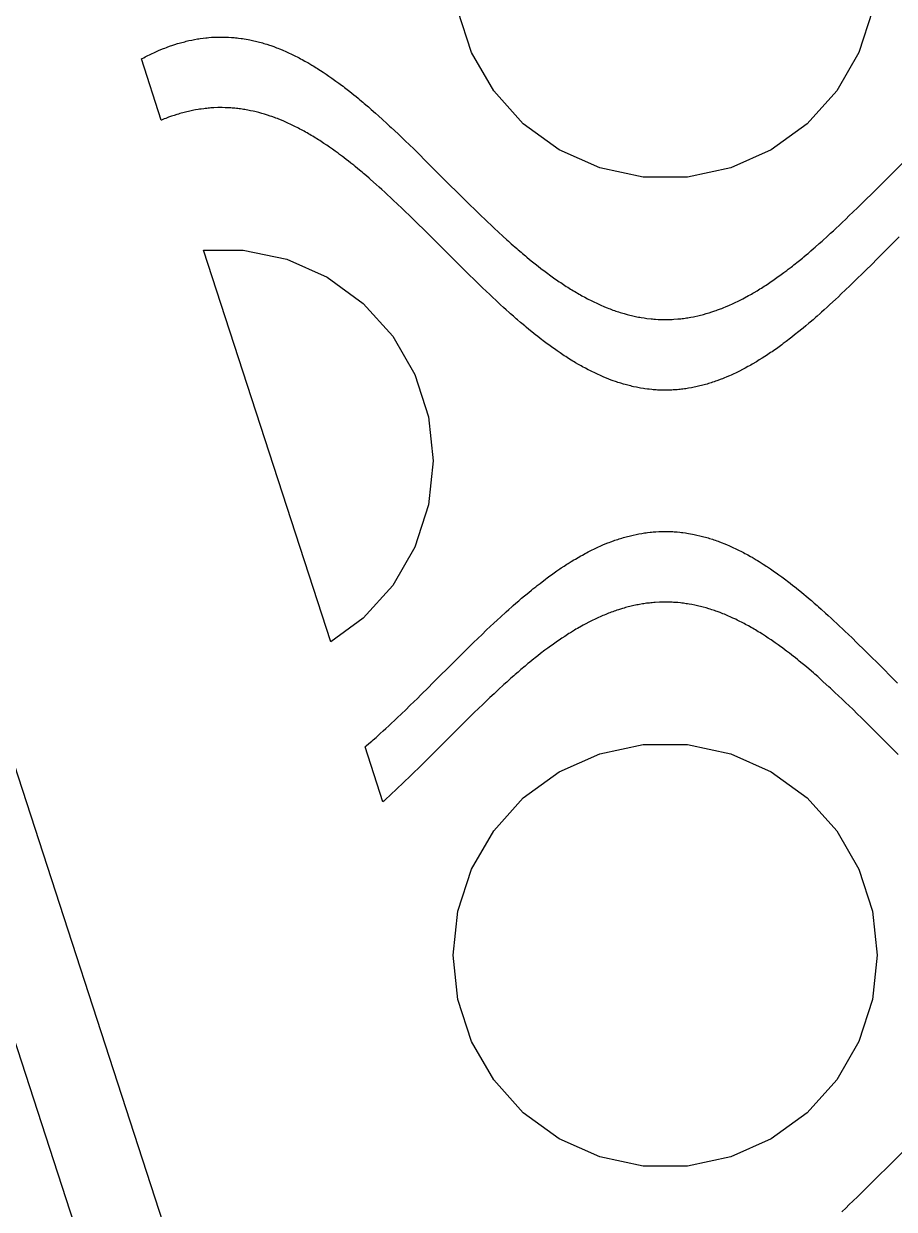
# Model space of a CAD drawing. Header units: metres. Extents: x 20 to 1108, y 20 to 485.
# Drawn here: x 509.82 to 540.62, y 405.66 to 447.62 of the extents above; entities that cross this region are included whole.
import ezdxf

# ---------------------------------------------------------------- set-up
doc = ezdxf.new("R2010")
doc.units = ezdxf.units.M

msp = doc.modelspace()

# ---------------------------------------------------------------- linework, layer by layer
for p, q in [((560.772, 253.826), (485.772, 484.652)), ((488.926, 484.652), (563.926, 253.826)), ((525.659, 446.602), (525.174, 448.093)), ((539.846, 448.093), (539.362, 446.602)), ((515.063, 446.853), (515.163, 446.886)), ((515.163, 446.886), (515.262, 446.917)), ((515.262, 446.917), (515.313, 446.932)), ((515.313, 446.932), (515.363, 446.946)), ((515.363, 446.946), (515.512, 446.987)), ((515.512, 446.987), (515.563, 446.999)), ((515.563, 446.999), (515.613, 447.012)), ((515.613, 447.012), (515.663, 447.024)), ((515.663, 447.024), (515.762, 447.045)), ((515.762, 447.045), (515.813, 447.055)), ((515.813, 447.055), (515.863, 447.065)), ((515.863, 447.065), (515.962, 447.082)), ((515.962, 447.082), (516.012, 447.09)), ((516.012, 447.09), (516.063, 447.098)), ((516.063, 447.098), (516.163, 447.111)), ((516.163, 447.111), (516.262, 447.123)), ((516.262, 447.123), (516.313, 447.128)), ((516.313, 447.128), (516.363, 447.133)), ((516.363, 447.133), (516.462, 447.141)), ((516.462, 447.141), (516.512, 447.144)), ((516.512, 447.144), (516.563, 447.147)), ((516.563, 447.147), (516.663, 447.151)), ((516.663, 447.151), (516.762, 447.152)), ((516.762, 447.152), (516.863, 447.152)), ((516.863, 447.152), (516.913, 447.152)), ((516.913, 447.152), (516.962, 447.15)), ((516.962, 447.15), (517.012, 447.149)), ((517.012, 447.149), (517.063, 447.146)), ((517.063, 447.146), (517.163, 447.14)), ((517.163, 447.14), (517.212, 447.136)), ((517.212, 447.136), (517.262, 447.131)), ((517.262, 447.131), (517.313, 447.126)), ((517.313, 447.126), (517.363, 447.121)), ((517.363, 447.121), (517.413, 447.115)), ((517.413, 447.115), (517.512, 447.102)), ((517.512, 447.102), (517.563, 447.095)), ((517.563, 447.095), (517.613, 447.087)), ((517.613, 447.087), (517.762, 447.061)), ((517.762, 447.061), (517.813, 447.051)), ((517.813, 447.051), (517.962, 447.019)), ((517.962, 447.019), (518.012, 447.007)), ((518.012, 447.007), (518.063, 446.994)), ((518.063, 446.994), (518.163, 446.969)), ((518.163, 446.969), (518.212, 446.955)), ((518.212, 446.955), (518.262, 446.941)), ((518.262, 446.941), (518.313, 446.926)), ((518.313, 446.926), (518.363, 446.911)), ((518.363, 446.911), (518.413, 446.896)), ((518.413, 446.896), (518.512, 446.862)), ((518.512, 446.862), (518.563, 446.846)), ((514.063, 446.42), (514.113, 446.446)), ((514.113, 446.446), (514.163, 446.472)), ((514.163, 446.472), (514.212, 446.496)), ((514.212, 446.496), (514.262, 446.522)), ((514.262, 446.522), (514.313, 446.545)), ((514.313, 446.545), (514.462, 446.615)), ((514.462, 446.615), (514.512, 446.637)), ((514.512, 446.637), (514.563, 446.659)), ((514.563, 446.659), (514.613, 446.681)), ((514.613, 446.681), (514.762, 446.742)), ((514.762, 446.742), (514.813, 446.762)), ((514.813, 446.762), (514.863, 446.78)), ((514.863, 446.78), (514.913, 446.8)), ((514.913, 446.8), (515.012, 446.835)), ((515.012, 446.835), (515.063, 446.853)), ((518.563, 446.846), (518.663, 446.811)), ((518.663, 446.811), (518.762, 446.774)), ((518.762, 446.774), (518.813, 446.754)), ((518.813, 446.754), (518.863, 446.735)), ((518.863, 446.735), (518.962, 446.694)), ((518.962, 446.694), (519.012, 446.672)), ((519.012, 446.672), (519.063, 446.651)), ((519.063, 446.651), (519.212, 446.583)), ((519.212, 446.583), (519.262, 446.56)), ((519.262, 446.56), (519.313, 446.535)), ((519.313, 446.535), (519.413, 446.486)), ((519.413, 446.486), (519.512, 446.436)), ((526.443, 445.244), (525.659, 446.602)), ((539.362, 446.602), (538.578, 445.244)), ((513.98, 446.377), (514.012, 446.395)), ((514.684, 444.21), (513.98, 446.377)), ((514.012, 446.395), (514.063, 446.42)), ((519.512, 446.436), (519.563, 446.41)), ((519.563, 446.41), (519.613, 446.383)), ((519.613, 446.383), (519.663, 446.357)), ((519.663, 446.357), (519.762, 446.302)), ((519.762, 446.302), (519.813, 446.274)), ((519.813, 446.274), (519.863, 446.245)), ((519.863, 446.245), (520.012, 446.157)), ((520.012, 446.157), (520.063, 446.127)), ((520.063, 446.127), (520.113, 446.096)), ((520.113, 446.096), (520.163, 446.066)), ((520.163, 446.066), (520.212, 446.034)), ((520.212, 446.034), (520.262, 446.002)), ((520.262, 446.002), (520.313, 445.97)), ((520.313, 445.97), (520.413, 445.904)), ((520.413, 445.904), (520.512, 445.838)), ((520.512, 445.838), (520.563, 445.804)), ((520.563, 445.804), (520.613, 445.77)), ((520.613, 445.77), (520.712, 445.7)), ((520.712, 445.7), (520.762, 445.664)), ((520.762, 445.664), (520.813, 445.629)), ((520.813, 445.629), (520.863, 445.593)), ((520.863, 445.593), (520.962, 445.52)), ((520.962, 445.52), (521.012, 445.483)), ((521.012, 445.483), (521.063, 445.444)), ((521.063, 445.444), (521.113, 445.407)), ((521.113, 445.407), (521.163, 445.369)), ((521.163, 445.369), (521.262, 445.292)), ((521.262, 445.292), (521.313, 445.253)), ((521.313, 445.253), (521.413, 445.174)), ((527.492, 444.079), (526.443, 445.244)), ((538.578, 445.244), (537.529, 444.079)), ((521.413, 445.174), (521.512, 445.093)), ((521.512, 445.093), (521.563, 445.053)), ((521.563, 445.053), (521.663, 444.971)), ((521.663, 444.971), (521.712, 444.929)), ((521.712, 444.929), (521.813, 444.846)), ((521.813, 444.846), (521.863, 444.803)), ((521.863, 444.803), (521.962, 444.718)), ((515.04, 444.345), (514.94, 444.31)), ((515.09, 444.362), (515.04, 444.345)), ((515.14, 444.379), (515.09, 444.362)), ((515.24, 444.41), (515.14, 444.379)), ((515.291, 444.426), (515.24, 444.41)), ((515.34, 444.441), (515.291, 444.426)), ((515.49, 444.482), (515.34, 444.441)), ((515.541, 444.494), (515.49, 444.482)), ((515.69, 444.529), (515.541, 444.494)), ((515.74, 444.54), (515.69, 444.529)), ((515.79, 444.55), (515.74, 444.54)), ((515.84, 444.56), (515.79, 444.55)), ((515.89, 444.569), (515.84, 444.56)), ((515.99, 444.587), (515.89, 444.569)), ((516.04, 444.595), (515.99, 444.587)), ((516.09, 444.602), (516.04, 444.595)), ((516.19, 444.615), (516.09, 444.602)), ((516.24, 444.621), (516.19, 444.615)), ((516.29, 444.626), (516.24, 444.621)), ((516.34, 444.631), (516.29, 444.626)), ((516.39, 444.636), (516.34, 444.631)), ((516.44, 444.64), (516.39, 444.636)), ((516.49, 444.643), (516.44, 444.64)), ((516.541, 444.646), (516.49, 444.643)), ((516.69, 444.652), (516.541, 444.646)), ((516.74, 444.652), (516.69, 444.652)), ((516.84, 444.652), (516.74, 444.652)), ((516.94, 444.651), (516.84, 444.652)), ((517.04, 444.647), (516.94, 444.651)), ((517.09, 444.645), (517.04, 444.647)), ((517.14, 444.641), (517.09, 444.645)), ((517.19, 444.638), (517.14, 444.641)), ((517.24, 444.633), (517.19, 444.638)), ((517.29, 444.629), (517.24, 444.633)), ((517.34, 444.624), (517.29, 444.629)), ((517.39, 444.618), (517.34, 444.624)), ((517.44, 444.611), (517.39, 444.618)), ((517.49, 444.606), (517.44, 444.611)), ((517.54, 444.598), (517.49, 444.606)), ((517.59, 444.591), (517.54, 444.598)), ((517.64, 444.582), (517.59, 444.591)), ((517.69, 444.574), (517.64, 444.582)), ((517.74, 444.565), (517.69, 444.574)), ((517.791, 444.555), (517.74, 444.565)), ((517.84, 444.545), (517.791, 444.555)), ((517.94, 444.524), (517.84, 444.545)), ((517.99, 444.512), (517.94, 444.524)), ((518.041, 444.5), (517.99, 444.512)), ((518.14, 444.475), (518.041, 444.5)), ((518.24, 444.447), (518.14, 444.475)), ((518.29, 444.433), (518.24, 444.447)), ((518.34, 444.418), (518.29, 444.433)), ((518.44, 444.387), (518.34, 444.418)), ((518.54, 444.354), (518.44, 444.387)), ((518.59, 444.336), (518.54, 444.354)), ((521.962, 444.718), (522.012, 444.675)), ((522.012, 444.675), (522.113, 444.588)), ((522.113, 444.588), (522.262, 444.456)), ((522.262, 444.456), (522.363, 444.366)), ((522.363, 444.366), (522.512, 444.232)), ((514.69, 444.213), (514.684, 444.21)), ((514.74, 444.234), (514.69, 444.213)), ((514.79, 444.253), (514.74, 444.234)), ((514.84, 444.273), (514.79, 444.253)), ((514.94, 444.31), (514.84, 444.273)), ((518.69, 444.301), (518.59, 444.336)), ((518.74, 444.281), (518.69, 444.301)), ((518.79, 444.263), (518.74, 444.281)), ((518.84, 444.243), (518.79, 444.263)), ((518.99, 444.182), (518.84, 444.243)), ((519.041, 444.16), (518.99, 444.182)), ((519.09, 444.138), (519.041, 444.16)), ((519.14, 444.116), (519.09, 444.138)), ((519.19, 444.093), (519.14, 444.116)), ((519.24, 444.07), (519.19, 444.093)), ((519.291, 444.046), (519.24, 444.07)), ((519.34, 444.023), (519.291, 444.046)), ((519.39, 443.998), (519.34, 444.023)), ((519.54, 443.922), (519.39, 443.998)), ((519.59, 443.896), (519.54, 443.922)), ((522.512, 444.232), (522.663, 444.094)), ((522.663, 444.094), (522.762, 444.001)), ((522.762, 444.001), (522.813, 443.955)), ((522.813, 443.955), (523.063, 443.72)), ((528.76, 443.157), (527.492, 444.079)), ((537.529, 444.079), (536.26, 443.157)), ((519.64, 443.868), (519.59, 443.896)), ((519.69, 443.842), (519.64, 443.868)), ((519.74, 443.814), (519.69, 443.842)), ((519.79, 443.786), (519.74, 443.814)), ((519.84, 443.758), (519.79, 443.786)), ((519.89, 443.729), (519.84, 443.758)), ((519.94, 443.7), (519.89, 443.729)), ((519.99, 443.67), (519.94, 443.7)), ((520.04, 443.641), (519.99, 443.67)), ((520.09, 443.611), (520.04, 443.641)), ((520.24, 443.517), (520.09, 443.611)), ((520.291, 443.485), (520.24, 443.517)), ((523.063, 443.72), (523.212, 443.576)), ((523.212, 443.576), (523.313, 443.481)), ((520.39, 443.42), (520.291, 443.485)), ((520.44, 443.387), (520.39, 443.42)), ((520.541, 443.319), (520.44, 443.387)), ((520.64, 443.251), (520.541, 443.319)), ((520.74, 443.181), (520.64, 443.251)), ((520.84, 443.109), (520.74, 443.181)), ((520.94, 443.036), (520.84, 443.109)), ((523.313, 443.481), (523.613, 443.189)), ((523.613, 443.189), (523.813, 442.992)), ((530.193, 442.52), (528.76, 443.157)), ((536.26, 443.157), (534.828, 442.52)), ((520.99, 442.999), (520.94, 443.036)), ((521.09, 442.924), (520.99, 442.999)), ((521.14, 442.886), (521.09, 442.924)), ((521.24, 442.809), (521.14, 442.886)), ((521.29, 442.771), (521.24, 442.809)), ((521.39, 442.692), (521.29, 442.771)), ((521.49, 442.611), (521.39, 442.692)), ((523.813, 442.992), (524.012, 442.795)), ((524.012, 442.795), (524.212, 442.596)), ((540.512, 442.301), (540.913, 442.699)), ((521.541, 442.571), (521.49, 442.611)), ((521.64, 442.489), (521.541, 442.571)), ((521.74, 442.406), (521.64, 442.489)), ((521.791, 442.364), (521.74, 442.406)), ((521.84, 442.322), (521.791, 442.364)), ((521.94, 442.237), (521.84, 442.322)), ((524.212, 442.596), (524.813, 441.996)), ((531.726, 442.194), (530.193, 442.52)), ((534.828, 442.52), (533.294, 442.194)), ((539.913, 441.701), (540.512, 442.301)), ((522.04, 442.152), (521.94, 442.237)), ((522.09, 442.108), (522.04, 442.152)), ((522.29, 441.932), (522.09, 442.108)), ((522.39, 441.842), (522.29, 441.932)), ((522.49, 441.752), (522.39, 441.842)), ((524.813, 441.996), (525.212, 441.598)), ((533.294, 442.194), (531.726, 442.194)), ((522.59, 441.66), (522.49, 441.752)), ((522.69, 441.569), (522.59, 441.66)), ((522.791, 441.476), (522.69, 441.569)), ((522.89, 441.382), (522.791, 441.476)), ((525.212, 441.598), (525.462, 441.35)), ((539.512, 441.305), (539.913, 441.701)), ((523.041, 441.241), (522.89, 441.382)), ((523.19, 441.098), (523.041, 441.241)), ((523.34, 440.954), (523.19, 441.098)), ((525.462, 441.35), (525.613, 441.202)), ((525.613, 441.202), (525.762, 441.055)), ((525.762, 441.055), (525.913, 440.909)), ((539.163, 440.962), (539.313, 441.109)), ((539.313, 441.109), (539.512, 441.305)), ((523.44, 440.857), (523.34, 440.954)), ((523.59, 440.711), (523.44, 440.857)), ((523.74, 440.564), (523.59, 440.711)), ((525.913, 440.909), (526.212, 440.621)), ((526.212, 440.621), (526.363, 440.48)), ((538.663, 440.484), (538.762, 440.578)), ((538.762, 440.578), (538.913, 440.721)), ((538.913, 440.721), (539.012, 440.818)), ((539.012, 440.818), (539.163, 440.962)), ((523.99, 440.317), (523.74, 440.564)), ((524.34, 439.969), (523.99, 440.317)), ((526.363, 440.48), (526.462, 440.385)), ((526.462, 440.385), (526.613, 440.246)), ((526.613, 440.246), (526.762, 440.109)), ((538.262, 440.112), (538.363, 440.204)), ((538.363, 440.204), (538.462, 440.296)), ((538.462, 440.296), (538.563, 440.39)), ((538.563, 440.39), (538.663, 440.484)), ((525.09, 439.22), (524.34, 439.969)), ((526.762, 440.109), (526.913, 439.972)), ((526.913, 439.972), (526.962, 439.927)), ((526.962, 439.927), (527.063, 439.838)), ((527.063, 439.838), (527.262, 439.662)), ((537.813, 439.71), (537.962, 439.842)), ((537.962, 439.842), (538.063, 439.931)), ((538.063, 439.931), (538.113, 439.976)), ((538.113, 439.976), (538.212, 440.067)), ((538.212, 440.067), (538.262, 440.112)), ((540.79, 440.077), (539.99, 439.278)), ((516.178, 439.611), (517.586, 439.611)), ((520.682, 425.751), (516.178, 439.611)), ((517.586, 439.611), (519.12, 439.285)), ((527.262, 439.662), (527.313, 439.619)), ((527.313, 439.619), (527.413, 439.533)), ((527.413, 439.533), (527.462, 439.491)), ((527.462, 439.491), (527.563, 439.407)), ((527.563, 439.407), (527.613, 439.365)), ((527.613, 439.365), (527.712, 439.283)), ((537.262, 439.246), (537.363, 439.328)), ((537.363, 439.328), (537.413, 439.369)), ((537.413, 439.369), (537.512, 439.453)), ((537.512, 439.453), (537.563, 439.495)), ((537.563, 439.495), (537.663, 439.58)), ((537.663, 439.58), (537.762, 439.666)), ((537.762, 439.666), (537.813, 439.71)), ((519.12, 439.285), (520.552, 438.648)), ((525.34, 438.971), (525.09, 439.22)), ((525.59, 438.725), (525.34, 438.971)), ((527.712, 439.283), (527.813, 439.201)), ((527.813, 439.201), (527.913, 439.121)), ((527.913, 439.121), (528.012, 439.043)), ((528.012, 439.043), (528.113, 438.965)), ((528.113, 438.965), (528.262, 438.851)), ((536.712, 438.817), (536.813, 438.892)), ((536.813, 438.892), (536.863, 438.93)), ((536.863, 438.93), (536.962, 439.007)), ((536.962, 439.007), (537.012, 439.046)), ((537.012, 439.046), (537.063, 439.085)), ((537.063, 439.085), (537.212, 439.205)), ((537.212, 439.205), (537.262, 439.246)), ((539.84, 439.129), (539.59, 438.881)), ((539.99, 439.278), (539.84, 439.129)), ((520.552, 438.648), (521.821, 437.726)), ((525.74, 438.577), (525.59, 438.725)), ((525.89, 438.432), (525.74, 438.577)), ((528.262, 438.851), (528.363, 438.777)), ((528.363, 438.777), (528.413, 438.739)), ((528.413, 438.739), (528.512, 438.667)), ((528.512, 438.667), (528.563, 438.632)), ((528.563, 438.632), (528.712, 438.527)), ((528.712, 438.527), (528.762, 438.492)), ((528.762, 438.492), (528.813, 438.459)), ((536.163, 438.428), (536.262, 438.495)), ((536.262, 438.495), (536.313, 438.529)), ((536.313, 438.529), (536.462, 438.635)), ((536.462, 438.635), (536.512, 438.671)), ((536.512, 438.671), (536.563, 438.707)), ((536.563, 438.707), (536.663, 438.779)), ((536.663, 438.779), (536.712, 438.817)), ((539.19, 438.488), (539.041, 438.344)), ((539.34, 438.635), (539.19, 438.488)), ((539.44, 438.734), (539.34, 438.635)), ((539.59, 438.881), (539.44, 438.734)), ((526.04, 438.286), (525.89, 438.432)), ((526.19, 438.143), (526.04, 438.286)), ((526.29, 438.048), (526.19, 438.143)), ((526.39, 437.953), (526.29, 438.048)), ((528.813, 438.459), (528.863, 438.425)), ((528.863, 438.425), (528.913, 438.392)), ((528.913, 438.392), (529.012, 438.327)), ((529.012, 438.327), (529.063, 438.295)), ((529.063, 438.295), (529.113, 438.263)), ((529.113, 438.263), (529.163, 438.233)), ((529.163, 438.233), (529.212, 438.201)), ((529.212, 438.201), (529.262, 438.171)), ((529.262, 438.171), (529.313, 438.141)), ((529.313, 438.141), (529.462, 438.053)), ((529.462, 438.053), (529.512, 438.025)), ((535.512, 438.027), (535.563, 438.056)), ((535.563, 438.056), (535.613, 438.084)), ((535.613, 438.084), (535.663, 438.113)), ((535.663, 438.113), (535.762, 438.174)), ((535.762, 438.174), (535.813, 438.204)), ((535.813, 438.204), (535.863, 438.235)), ((535.863, 438.235), (535.913, 438.266)), ((535.913, 438.266), (536.012, 438.33)), ((536.012, 438.33), (536.063, 438.362)), ((536.063, 438.362), (536.113, 438.395)), ((536.113, 438.395), (536.163, 438.428)), ((538.74, 438.057), (538.64, 437.962)), ((538.89, 438.199), (538.74, 438.057)), ((539.041, 438.344), (538.89, 438.199)), ((521.821, 437.726), (522.87, 436.561)), ((526.541, 437.813), (526.39, 437.953)), ((526.69, 437.675), (526.541, 437.813)), ((526.791, 437.583), (526.69, 437.675)), ((529.512, 438.025), (529.563, 437.996)), ((529.563, 437.996), (529.663, 437.942)), ((529.663, 437.942), (529.762, 437.889)), ((529.762, 437.889), (529.813, 437.862)), ((529.813, 437.862), (529.863, 437.837)), ((529.863, 437.837), (529.913, 437.813)), ((529.913, 437.813), (529.962, 437.787)), ((529.962, 437.787), (530.012, 437.764)), ((530.012, 437.764), (530.063, 437.739)), ((530.063, 437.739), (530.113, 437.717)), ((530.113, 437.717), (530.163, 437.694)), ((530.163, 437.694), (530.212, 437.671)), ((530.212, 437.671), (530.262, 437.65)), ((530.262, 437.65), (530.313, 437.628)), ((530.313, 437.628), (530.363, 437.607)), ((534.663, 437.609), (534.762, 437.652)), ((534.762, 437.652), (534.813, 437.673)), ((534.813, 437.673), (534.863, 437.695)), ((534.863, 437.695), (535.012, 437.766)), ((535.012, 437.766), (535.063, 437.79)), ((535.063, 437.79), (535.113, 437.815)), ((535.113, 437.815), (535.262, 437.891)), ((535.262, 437.891), (535.313, 437.917)), ((535.313, 437.917), (535.462, 437.999)), ((535.462, 437.999), (535.512, 438.027)), ((538.34, 437.683), (538.24, 437.592)), ((538.54, 437.868), (538.34, 437.683)), ((538.64, 437.962), (538.54, 437.868)), ((526.89, 437.492), (526.791, 437.583)), ((526.99, 437.402), (526.89, 437.492)), ((527.04, 437.359), (526.99, 437.402)), ((527.14, 437.27), (527.04, 437.359)), ((527.24, 437.183), (527.14, 437.27)), ((530.363, 437.607), (530.462, 437.566)), ((530.462, 437.566), (530.512, 437.546)), ((530.512, 437.546), (530.563, 437.527)), ((530.563, 437.527), (530.613, 437.508)), ((530.613, 437.508), (530.663, 437.49)), ((530.663, 437.49), (530.712, 437.472)), ((530.712, 437.472), (530.762, 437.455)), ((530.762, 437.455), (530.813, 437.438)), ((530.813, 437.438), (530.863, 437.422)), ((530.863, 437.422), (530.913, 437.405)), ((530.913, 437.405), (530.962, 437.39)), ((530.962, 437.39), (531.012, 437.375)), ((531.012, 437.375), (531.063, 437.361)), ((531.063, 437.361), (531.163, 437.333)), ((531.163, 437.333), (531.262, 437.308)), ((531.262, 437.308), (531.313, 437.295)), ((531.313, 437.295), (531.363, 437.283)), ((531.363, 437.283), (531.462, 437.262)), ((531.462, 437.262), (531.512, 437.252)), ((531.512, 437.252), (531.563, 437.242)), ((531.563, 437.242), (531.613, 437.233)), ((531.613, 437.233), (531.663, 437.224)), ((531.663, 437.224), (531.762, 437.208)), ((531.762, 437.208), (531.813, 437.201)), ((533.212, 437.201), (533.262, 437.209)), ((533.262, 437.209), (533.313, 437.217)), ((533.313, 437.217), (533.363, 437.225)), ((533.363, 437.225), (533.413, 437.234)), ((533.413, 437.234), (533.512, 437.253)), ((533.512, 437.253), (533.563, 437.263)), ((533.563, 437.263), (533.663, 437.284)), ((533.663, 437.284), (533.712, 437.296)), ((533.712, 437.296), (533.762, 437.309)), ((533.762, 437.309), (533.813, 437.321)), ((533.813, 437.321), (533.863, 437.334)), ((533.863, 437.334), (533.962, 437.361)), ((533.962, 437.361), (534.012, 437.376)), ((534.012, 437.376), (534.063, 437.392)), ((534.063, 437.392), (534.163, 437.423)), ((534.163, 437.423), (534.262, 437.456)), ((534.262, 437.456), (534.313, 437.474)), ((534.313, 437.474), (534.363, 437.491)), ((534.363, 437.491), (534.462, 437.528)), ((534.462, 437.528), (534.512, 437.548)), ((534.512, 437.548), (534.563, 437.568)), ((534.563, 437.568), (534.663, 437.609)), ((537.84, 437.235), (537.74, 437.147)), ((537.89, 437.277), (537.84, 437.235)), ((537.99, 437.366), (537.89, 437.277)), ((538.041, 437.411), (537.99, 437.366)), ((538.14, 437.501), (538.041, 437.411)), ((538.24, 437.592), (538.14, 437.501)), ((527.29, 437.139), (527.24, 437.183)), ((527.39, 437.053), (527.29, 437.139)), ((527.44, 437.011), (527.39, 437.053)), ((527.54, 436.926), (527.44, 437.011)), ((527.59, 436.884), (527.54, 436.926)), ((527.69, 436.802), (527.59, 436.884)), ((527.791, 436.72), (527.69, 436.802)), ((531.813, 437.201), (531.863, 437.194)), ((531.863, 437.194), (532.012, 437.177)), ((532.012, 437.177), (532.063, 437.173)), ((532.063, 437.173), (532.113, 437.168)), ((532.113, 437.168), (532.163, 437.164)), ((532.163, 437.164), (532.262, 437.158)), ((532.262, 437.158), (532.363, 437.154)), ((532.363, 437.154), (532.462, 437.152)), ((532.462, 437.152), (532.563, 437.152)), ((532.563, 437.152), (532.663, 437.154)), ((532.663, 437.154), (532.712, 437.156)), ((532.712, 437.156), (532.762, 437.159)), ((532.762, 437.159), (532.813, 437.161)), ((532.813, 437.161), (532.962, 437.173)), ((532.962, 437.173), (533.012, 437.178)), ((533.012, 437.178), (533.063, 437.183)), ((533.063, 437.183), (533.113, 437.189)), ((533.113, 437.189), (533.163, 437.195)), ((533.163, 437.195), (533.212, 437.201)), ((537.34, 436.81), (537.24, 436.728)), ((537.39, 436.851), (537.34, 436.81)), ((537.49, 436.934), (537.39, 436.851)), ((537.59, 437.019), (537.49, 436.934)), ((537.64, 437.061), (537.59, 437.019)), ((537.74, 437.147), (537.64, 437.061)), ((522.87, 436.561), (523.654, 435.203)), ((527.94, 436.6), (527.791, 436.72)), ((527.99, 436.561), (527.94, 436.6)), ((528.09, 436.483), (527.99, 436.561)), ((528.14, 436.444), (528.09, 436.483)), ((528.19, 436.405), (528.14, 436.444)), ((528.24, 436.368), (528.19, 436.405)), ((536.791, 436.375), (536.69, 436.3)), ((536.94, 436.489), (536.791, 436.375)), ((536.99, 436.528), (536.94, 436.489)), ((537.09, 436.608), (536.99, 436.528)), ((537.24, 436.728), (537.09, 436.608)), ((528.29, 436.33), (528.24, 436.368)), ((528.34, 436.293), (528.29, 436.33)), ((528.39, 436.256), (528.34, 436.293)), ((528.54, 436.148), (528.39, 436.256)), ((528.59, 436.112), (528.54, 436.148)), ((528.69, 436.042), (528.59, 436.112)), ((528.79, 435.974), (528.69, 436.042)), ((528.84, 435.941), (528.79, 435.974)), ((536.24, 435.981), (536.14, 435.913)), ((536.29, 436.014), (536.24, 435.981)), ((536.34, 436.049), (536.29, 436.014)), ((536.49, 436.154), (536.34, 436.049)), ((536.541, 436.191), (536.49, 436.154)), ((536.64, 436.263), (536.541, 436.191)), ((536.69, 436.3), (536.64, 436.263)), ((528.94, 435.874), (528.84, 435.941)), ((528.99, 435.842), (528.94, 435.874)), ((529.041, 435.81), (528.99, 435.842)), ((529.09, 435.777), (529.041, 435.81)), ((529.19, 435.715), (529.09, 435.777)), ((529.24, 435.685), (529.19, 435.715)), ((529.291, 435.654), (529.24, 435.685)), ((529.34, 435.624), (529.291, 435.654)), ((529.44, 435.566), (529.34, 435.624)), ((529.54, 435.509), (529.44, 435.566)), ((535.541, 435.543), (535.49, 435.515)), ((535.59, 435.571), (535.541, 435.543)), ((535.74, 435.659), (535.59, 435.571)), ((535.79, 435.691), (535.74, 435.659)), ((535.84, 435.721), (535.79, 435.691)), ((535.94, 435.783), (535.84, 435.721)), ((536.04, 435.848), (535.94, 435.783)), ((536.09, 435.88), (536.04, 435.848)), ((536.14, 435.913), (536.09, 435.88)), ((523.654, 435.203), (524.138, 433.712)), ((529.59, 435.482), (529.54, 435.509)), ((529.69, 435.427), (529.59, 435.482)), ((529.79, 435.374), (529.69, 435.427)), ((529.84, 435.349), (529.79, 435.374)), ((529.89, 435.323), (529.84, 435.349)), ((530.04, 435.25), (529.89, 435.323)), ((530.09, 435.227), (530.04, 435.25)), ((530.24, 435.159), (530.09, 435.227)), ((530.291, 435.138), (530.24, 435.159)), ((530.34, 435.116), (530.291, 435.138)), ((530.49, 435.055), (530.34, 435.116)), ((534.69, 435.12), (534.59, 435.079)), ((534.79, 435.163), (534.69, 435.12)), ((534.84, 435.186), (534.79, 435.163)), ((534.89, 435.208), (534.84, 435.186)), ((535.04, 435.278), (534.89, 435.208)), ((535.09, 435.304), (535.04, 435.278)), ((535.14, 435.328), (535.09, 435.304)), ((535.24, 435.379), (535.14, 435.328)), ((535.291, 435.405), (535.24, 435.379)), ((535.34, 435.432), (535.291, 435.405)), ((535.44, 435.486), (535.34, 435.432)), ((535.49, 435.515), (535.44, 435.486)), ((530.541, 435.035), (530.49, 435.055)), ((530.64, 434.998), (530.541, 435.035)), ((530.79, 434.945), (530.64, 434.998)), ((530.84, 434.929), (530.79, 434.945)), ((530.89, 434.913), (530.84, 434.929)), ((530.94, 434.897), (530.89, 434.913)), ((531.04, 434.867), (530.94, 434.897)), ((531.09, 434.853), (531.04, 434.867)), ((531.19, 434.825), (531.09, 434.853)), ((531.24, 434.813), (531.19, 434.825)), ((531.29, 434.801), (531.24, 434.813)), ((531.34, 434.789), (531.29, 434.801)), ((531.39, 434.777), (531.34, 434.789)), ((531.49, 434.756), (531.39, 434.777)), ((531.541, 434.746), (531.49, 434.756)), ((531.59, 434.737), (531.541, 434.746)), ((531.64, 434.728), (531.59, 434.737)), ((531.74, 434.712), (531.64, 434.728)), ((531.791, 434.704), (531.74, 434.712)), ((531.89, 434.691), (531.791, 434.704)), ((531.94, 434.685), (531.89, 434.691)), ((533.14, 434.693), (533.09, 434.686)), ((533.19, 434.698), (533.14, 434.693)), ((533.24, 434.705), (533.19, 434.698)), ((533.29, 434.713), (533.24, 434.705)), ((533.34, 434.721), (533.29, 434.713)), ((533.44, 434.738), (533.34, 434.721)), ((533.54, 434.758), (533.44, 434.738)), ((533.59, 434.769), (533.54, 434.758)), ((533.64, 434.779), (533.59, 434.769)), ((533.74, 434.803), (533.64, 434.779)), ((533.79, 434.816), (533.74, 434.803)), ((533.84, 434.828), (533.79, 434.816)), ((533.94, 434.856), (533.84, 434.828)), ((533.99, 434.87), (533.94, 434.856)), ((534.041, 434.885), (533.99, 434.87)), ((534.09, 434.9), (534.041, 434.885)), ((534.14, 434.916), (534.09, 434.9)), ((534.19, 434.932), (534.14, 434.916)), ((534.24, 434.948), (534.19, 434.932)), ((534.291, 434.966), (534.24, 434.948)), ((534.34, 434.984), (534.291, 434.966)), ((534.49, 435.039), (534.34, 434.984)), ((534.54, 435.059), (534.49, 435.039)), ((534.59, 435.079), (534.54, 435.059)), ((532.04, 434.675), (531.94, 434.685)), ((532.09, 434.67), (532.04, 434.675)), ((532.14, 434.666), (532.09, 434.67)), ((532.19, 434.663), (532.14, 434.666)), ((532.24, 434.659), (532.19, 434.663)), ((532.39, 434.653), (532.24, 434.659)), ((532.44, 434.653), (532.39, 434.653)), ((532.49, 434.652), (532.44, 434.653)), ((532.54, 434.652), (532.49, 434.652)), ((532.69, 434.655), (532.54, 434.652)), ((532.74, 434.657), (532.69, 434.655)), ((532.791, 434.66), (532.74, 434.657)), ((532.84, 434.663), (532.791, 434.66)), ((532.94, 434.671), (532.84, 434.663)), ((532.99, 434.676), (532.94, 434.671)), ((533.041, 434.681), (532.99, 434.676)), ((533.09, 434.686), (533.041, 434.681)), ((524.138, 433.712), (524.302, 432.152)), ((524.302, 432.152), (524.138, 430.593)), ((524.138, 430.593), (523.654, 429.102)), ((530.333, 429.186), (530.482, 429.247)), ((530.482, 429.247), (530.532, 429.266)), ((530.532, 429.266), (530.583, 429.285)), ((530.583, 429.285), (530.682, 429.322)), ((530.682, 429.322), (530.732, 429.34)), ((530.732, 429.34), (530.782, 429.357)), ((530.782, 429.357), (530.833, 429.373)), ((530.833, 429.373), (530.882, 429.39)), ((530.882, 429.39), (530.982, 429.421)), ((530.982, 429.421), (531.032, 429.436)), ((531.032, 429.436), (531.083, 429.45)), ((531.083, 429.45), (531.132, 429.464)), ((531.132, 429.464), (531.182, 429.477)), ((531.182, 429.477), (531.232, 429.49)), ((531.232, 429.49), (531.282, 429.502)), ((531.282, 429.502), (531.333, 429.514)), ((531.333, 429.514), (531.382, 429.526)), ((531.382, 429.526), (531.482, 429.547)), ((531.482, 429.547), (531.532, 429.557)), ((531.532, 429.557), (531.583, 429.567)), ((531.583, 429.567), (531.682, 429.584)), ((531.682, 429.584), (531.782, 429.6)), ((531.782, 429.6), (531.833, 429.607)), ((531.833, 429.607), (531.882, 429.613)), ((531.882, 429.613), (531.982, 429.625)), ((531.982, 429.625), (532.032, 429.63)), ((532.032, 429.63), (532.083, 429.634)), ((532.083, 429.634), (532.182, 429.642)), ((532.182, 429.642), (532.282, 429.648)), ((532.282, 429.648), (532.333, 429.65)), ((532.333, 429.65), (532.482, 429.652)), ((532.482, 429.652), (532.532, 429.652)), ((532.532, 429.652), (532.583, 429.652)), ((532.583, 429.652), (532.632, 429.652)), ((532.632, 429.652), (532.782, 429.646)), ((532.782, 429.646), (532.833, 429.642)), ((532.833, 429.642), (532.882, 429.639)), ((532.882, 429.639), (532.932, 429.635)), ((532.932, 429.635), (533.032, 429.625)), ((533.032, 429.625), (533.083, 429.62)), ((533.083, 429.62), (533.132, 429.614)), ((533.132, 429.614), (533.232, 429.601)), ((533.232, 429.601), (533.282, 429.593)), ((533.282, 429.593), (533.333, 429.585)), ((533.333, 429.585), (533.482, 429.559)), ((533.482, 429.559), (533.532, 429.549)), ((533.532, 429.549), (533.583, 429.538)), ((533.583, 429.538), (533.632, 429.527)), ((533.632, 429.527), (533.732, 429.504)), ((533.732, 429.504), (533.782, 429.491)), ((533.782, 429.491), (533.833, 429.479)), ((533.833, 429.479), (533.882, 429.466)), ((533.882, 429.466), (533.932, 429.451)), ((533.932, 429.451), (533.982, 429.438)), ((533.982, 429.438), (534.032, 429.423)), ((534.032, 429.423), (534.083, 429.407)), ((534.083, 429.407), (534.182, 429.376)), ((534.182, 429.376), (534.232, 429.36)), ((534.232, 429.36), (534.282, 429.342)), ((534.282, 429.342), (534.333, 429.324)), ((534.333, 429.324), (534.382, 429.306)), ((534.382, 429.306), (534.432, 429.288)), ((534.432, 429.288), (534.532, 429.249)), ((534.532, 429.249), (534.583, 429.23)), ((523.654, 429.102), (522.87, 427.744)), ((529.532, 428.791), (529.583, 428.819)), ((529.583, 428.819), (529.682, 428.874)), ((529.682, 428.874), (529.732, 428.901)), ((529.732, 428.901), (529.782, 428.926)), ((529.782, 428.926), (529.833, 428.952)), ((529.833, 428.952), (529.882, 428.978)), ((529.882, 428.978), (530.032, 429.051)), ((530.032, 429.051), (530.083, 429.074)), ((530.083, 429.074), (530.132, 429.098)), ((530.132, 429.098), (530.232, 429.143)), ((530.232, 429.143), (530.282, 429.164)), ((530.282, 429.164), (530.333, 429.186)), ((534.583, 429.23), (534.682, 429.189)), ((534.682, 429.189), (534.782, 429.146)), ((534.782, 429.146), (534.833, 429.123)), ((534.833, 429.123), (534.882, 429.101)), ((534.882, 429.101), (535.032, 429.03)), ((535.032, 429.03), (535.083, 429.006)), ((535.083, 429.006), (535.232, 428.93)), ((535.232, 428.93), (535.282, 428.903)), ((535.282, 428.903), (535.333, 428.877)), ((535.333, 428.877), (535.382, 428.851)), ((535.382, 428.851), (535.432, 428.823)), ((535.432, 428.823), (535.532, 428.767)), ((528.833, 428.36), (528.932, 428.426)), ((528.932, 428.426), (529.032, 428.49)), ((529.032, 428.49), (529.083, 428.523)), ((529.083, 428.523), (529.182, 428.585)), ((529.182, 428.585), (529.282, 428.646)), ((529.282, 428.646), (529.333, 428.676)), ((529.333, 428.676), (529.432, 428.735)), ((529.432, 428.735), (529.532, 428.791)), ((535.532, 428.767), (535.583, 428.738)), ((535.583, 428.738), (535.732, 428.651)), ((535.732, 428.651), (535.782, 428.62)), ((535.782, 428.62), (535.833, 428.589)), ((535.833, 428.589), (535.982, 428.495)), ((535.982, 428.495), (536.032, 428.463)), ((536.032, 428.463), (536.083, 428.43)), ((536.083, 428.43), (536.132, 428.398)), ((536.132, 428.398), (536.232, 428.33)), ((528.282, 427.969), (528.333, 428.006)), ((528.333, 428.006), (528.382, 428.043)), ((528.382, 428.043), (528.532, 428.152)), ((528.532, 428.152), (528.583, 428.187)), ((528.583, 428.187), (528.682, 428.257)), ((528.682, 428.257), (528.782, 428.325)), ((528.782, 428.325), (528.833, 428.36)), ((536.232, 428.33), (536.282, 428.296)), ((536.282, 428.296), (536.333, 428.262)), ((536.333, 428.262), (536.482, 428.156)), ((536.482, 428.156), (536.532, 428.12)), ((536.532, 428.12), (536.632, 428.048)), ((536.632, 428.048), (536.682, 428.011)), ((536.682, 428.011), (536.782, 427.936)), ((522.87, 427.744), (521.821, 426.579)), ((527.682, 427.497), (527.782, 427.578)), ((527.782, 427.578), (527.833, 427.619)), ((527.833, 427.619), (527.932, 427.698)), ((527.932, 427.698), (527.982, 427.738)), ((527.982, 427.738), (528.083, 427.817)), ((528.083, 427.817), (528.282, 427.969)), ((536.782, 427.936), (536.833, 427.899)), ((536.833, 427.899), (536.932, 427.821)), ((536.932, 427.821), (537.032, 427.743)), ((537.032, 427.743), (537.083, 427.704)), ((537.083, 427.704), (537.232, 427.584)), ((537.232, 427.584), (537.333, 427.502)), ((527.232, 427.115), (527.333, 427.202)), ((527.333, 427.202), (527.432, 427.288)), ((527.432, 427.288), (527.532, 427.372)), ((527.532, 427.372), (527.583, 427.414)), ((527.583, 427.414), (527.682, 427.497)), ((532.155, 427.14), (532.105, 427.136)), ((532.304, 427.149), (532.155, 427.14)), ((532.355, 427.151), (532.304, 427.149)), ((532.455, 427.152), (532.355, 427.151)), ((532.554, 427.152), (532.455, 427.152)), ((532.655, 427.151), (532.554, 427.152)), ((532.754, 427.147), (532.655, 427.151)), ((532.804, 427.144), (532.754, 427.147)), ((532.855, 427.141), (532.804, 427.144)), ((532.955, 427.133), (532.855, 427.141)), ((537.333, 427.502), (537.432, 427.42)), ((537.432, 427.42), (537.482, 427.378)), ((537.482, 427.378), (537.583, 427.293)), ((537.583, 427.293), (537.682, 427.208)), ((537.682, 427.208), (537.732, 427.165)), ((537.732, 427.165), (537.782, 427.121)), ((526.732, 426.669), (526.833, 426.76)), ((526.833, 426.76), (526.882, 426.806)), ((526.882, 426.806), (526.982, 426.896)), ((526.982, 426.896), (527.083, 426.985)), ((527.083, 426.985), (527.132, 427.028)), ((527.132, 427.028), (527.232, 427.115)), ((530.455, 426.736), (530.405, 426.716)), ((530.504, 426.756), (530.455, 426.736)), ((530.554, 426.775), (530.504, 426.756)), ((530.605, 426.794), (530.554, 426.775)), ((530.655, 426.812), (530.605, 426.794)), ((530.705, 426.83), (530.655, 426.812)), ((530.754, 426.848), (530.705, 426.83)), ((530.804, 426.864), (530.754, 426.848)), ((530.855, 426.881), (530.804, 426.864)), ((531.004, 426.928), (530.855, 426.881)), ((531.054, 426.943), (531.004, 426.928)), ((531.105, 426.956), (531.054, 426.943)), ((531.155, 426.97), (531.105, 426.956)), ((531.304, 427.008), (531.155, 426.97)), ((531.355, 427.02), (531.304, 427.008)), ((531.504, 427.052), (531.355, 427.02)), ((531.554, 427.062), (531.504, 427.052)), ((531.605, 427.07), (531.554, 427.062)), ((531.705, 427.088), (531.605, 427.07)), ((531.754, 427.096), (531.705, 427.088)), ((531.804, 427.103), (531.754, 427.096)), ((531.855, 427.11), (531.804, 427.103)), ((531.905, 427.116), (531.855, 427.11)), ((531.955, 427.121), (531.905, 427.116)), ((532.004, 427.127), (531.955, 427.121)), ((532.054, 427.132), (532.004, 427.127)), ((532.105, 427.136), (532.054, 427.132)), ((533.054, 427.123), (532.955, 427.133)), ((533.105, 427.117), (533.054, 427.123)), ((533.155, 427.111), (533.105, 427.117)), ((533.205, 427.105), (533.155, 427.111)), ((533.254, 427.097), (533.205, 427.105)), ((533.304, 427.09), (533.254, 427.097)), ((533.355, 427.081), (533.304, 427.09)), ((533.455, 427.064), (533.355, 427.081)), ((533.554, 427.044), (533.455, 427.064)), ((533.605, 427.033), (533.554, 427.044)), ((533.655, 427.023), (533.605, 427.033)), ((533.705, 427.011), (533.655, 427.023)), ((533.754, 426.998), (533.705, 427.011)), ((533.804, 426.986), (533.754, 426.998)), ((533.855, 426.973), (533.804, 426.986)), ((533.955, 426.945), (533.855, 426.973)), ((534.054, 426.916), (533.955, 426.945)), ((534.105, 426.901), (534.054, 426.916)), ((534.155, 426.885), (534.105, 426.901)), ((534.254, 426.852), (534.155, 426.885)), ((534.304, 426.834), (534.254, 426.852)), ((534.355, 426.817), (534.304, 426.834)), ((534.455, 426.779), (534.355, 426.817)), ((534.554, 426.74), (534.455, 426.779)), ((534.605, 426.72), (534.554, 426.74)), ((534.705, 426.679), (534.605, 426.72)), ((537.782, 427.121), (537.882, 427.034)), ((537.882, 427.034), (537.932, 426.99)), ((537.932, 426.99), (538.032, 426.902)), ((538.032, 426.902), (538.182, 426.766)), ((538.182, 426.766), (538.282, 426.675)), ((521.821, 426.579), (520.682, 425.751)), ((526.333, 426.297), (526.432, 426.391)), ((526.432, 426.391), (526.583, 426.53)), ((526.583, 426.53), (526.682, 426.623)), ((526.682, 426.623), (526.732, 426.669)), ((529.554, 426.304), (529.405, 426.219)), ((529.605, 426.332), (529.554, 426.304)), ((529.655, 426.359), (529.605, 426.332)), ((529.705, 426.386), (529.655, 426.359)), ((529.804, 426.439), (529.705, 426.386)), ((529.855, 426.464), (529.804, 426.439)), ((529.905, 426.488), (529.855, 426.464)), ((529.955, 426.514), (529.905, 426.488)), ((530.004, 426.537), (529.955, 426.514)), ((530.054, 426.562), (530.004, 426.537)), ((530.105, 426.585), (530.054, 426.562)), ((530.254, 426.652), (530.105, 426.585)), ((530.304, 426.674), (530.254, 426.652)), ((530.355, 426.695), (530.304, 426.674)), ((530.405, 426.716), (530.355, 426.695)), ((534.754, 426.657), (534.705, 426.679)), ((534.804, 426.635), (534.754, 426.657)), ((534.855, 426.612), (534.804, 426.635)), ((534.905, 426.59), (534.855, 426.612)), ((535.004, 426.543), (534.905, 426.59)), ((535.054, 426.519), (535.004, 426.543)), ((535.105, 426.494), (535.054, 426.519)), ((535.155, 426.47), (535.105, 426.494)), ((535.205, 426.444), (535.155, 426.47)), ((535.254, 426.418), (535.205, 426.444)), ((535.304, 426.392), (535.254, 426.418)), ((535.355, 426.365), (535.304, 426.392)), ((535.455, 426.311), (535.355, 426.365)), ((535.554, 426.254), (535.455, 426.311)), ((538.282, 426.675), (538.382, 426.583)), ((538.382, 426.583), (538.482, 426.49)), ((538.482, 426.49), (538.583, 426.398)), ((538.583, 426.398), (538.882, 426.113)), ((525.882, 425.866), (526.032, 426.011)), ((526.032, 426.011), (526.182, 426.154)), ((526.182, 426.154), (526.333, 426.297)), ((528.955, 425.941), (528.855, 425.874)), ((529.054, 426.005), (528.955, 425.941)), ((529.105, 426.037), (529.054, 426.005)), ((529.155, 426.069), (529.105, 426.037)), ((529.304, 426.159), (529.155, 426.069)), ((529.355, 426.19), (529.304, 426.159)), ((529.405, 426.219), (529.355, 426.19)), ((535.605, 426.226), (535.554, 426.254)), ((535.655, 426.196), (535.605, 426.226)), ((535.705, 426.166), (535.655, 426.196)), ((535.754, 426.137), (535.705, 426.166)), ((535.804, 426.106), (535.754, 426.137)), ((535.855, 426.075), (535.804, 426.106)), ((535.955, 426.013), (535.855, 426.075)), ((536.054, 425.948), (535.955, 426.013)), ((536.105, 425.915), (536.054, 425.948)), ((536.155, 425.882), (536.105, 425.915)), ((536.254, 425.815), (536.155, 425.882)), ((538.882, 426.113), (538.982, 426.018)), ((538.982, 426.018), (539.132, 425.872)), ((525.333, 425.326), (525.482, 425.475)), ((525.482, 425.475), (525.732, 425.72)), ((525.732, 425.72), (525.882, 425.866)), ((528.355, 425.523), (528.254, 425.448)), ((528.405, 425.56), (528.355, 425.523)), ((528.554, 425.668), (528.405, 425.56)), ((528.605, 425.703), (528.554, 425.668)), ((528.655, 425.738), (528.605, 425.703)), ((528.804, 425.841), (528.655, 425.738)), ((528.855, 425.874), (528.804, 425.841)), ((536.355, 425.746), (536.254, 425.815)), ((536.405, 425.711), (536.355, 425.746)), ((536.504, 425.64), (536.405, 425.711)), ((536.554, 425.605), (536.504, 425.64)), ((536.605, 425.568), (536.554, 425.605)), ((536.655, 425.531), (536.605, 425.568)), ((536.754, 425.457), (536.655, 425.531)), ((539.132, 425.872), (539.282, 425.727)), ((539.282, 425.727), (539.583, 425.432)), ((524.282, 424.278), (525.083, 425.077)), ((525.083, 425.077), (525.333, 425.326)), ((527.804, 425.097), (527.705, 425.016)), ((527.855, 425.137), (527.804, 425.097)), ((527.905, 425.177), (527.855, 425.137)), ((528.004, 425.256), (527.905, 425.177)), ((528.105, 425.334), (528.004, 425.256)), ((528.254, 425.448), (528.105, 425.334)), ((536.804, 425.419), (536.754, 425.457)), ((536.905, 425.343), (536.804, 425.419)), ((537.054, 425.226), (536.905, 425.343)), ((537.105, 425.187), (537.054, 425.226)), ((537.205, 425.106), (537.105, 425.187)), ((537.254, 425.066), (537.205, 425.106)), ((537.355, 424.984), (537.254, 425.066)), ((539.583, 425.432), (539.682, 425.333)), ((539.682, 425.333), (539.833, 425.184)), ((539.833, 425.184), (539.982, 425.034)), ((527.304, 424.679), (527.205, 424.592)), ((527.405, 424.765), (527.304, 424.679)), ((527.554, 424.891), (527.405, 424.765)), ((527.655, 424.975), (527.554, 424.891)), ((527.705, 425.016), (527.655, 424.975)), ((537.405, 424.943), (537.355, 424.984)), ((537.504, 424.859), (537.405, 424.943)), ((537.605, 424.775), (537.504, 424.859)), ((537.754, 424.646), (537.605, 424.775)), ((537.804, 424.602), (537.754, 424.646)), ((539.982, 425.034), (540.732, 424.285)), ((524.132, 424.129), (524.282, 424.278)), ((526.804, 424.236), (526.605, 424.052)), ((526.905, 424.325), (526.804, 424.236)), ((527.054, 424.46), (526.905, 424.325)), ((527.155, 424.548), (527.054, 424.46)), ((527.205, 424.592), (527.155, 424.548)), ((537.905, 424.514), (537.804, 424.602)), ((537.955, 424.47), (537.905, 424.514)), ((538.054, 424.381), (537.955, 424.47)), ((538.105, 424.336), (538.054, 424.381)), ((538.304, 424.154), (538.105, 424.336)), ((523.732, 423.734), (523.882, 423.881)), ((523.882, 423.881), (524.132, 424.129)), ((526.455, 423.912), (526.304, 423.771)), ((526.605, 424.052), (526.455, 423.912)), ((538.355, 424.109), (538.304, 424.154)), ((538.504, 423.97), (538.355, 424.109)), ((538.655, 423.829), (538.504, 423.97)), ((538.754, 423.735), (538.655, 423.829)), ((523.333, 423.344), (523.482, 423.488)), ((523.482, 423.488), (523.632, 423.635)), ((523.632, 423.635), (523.732, 423.734)), ((526.054, 423.532), (525.754, 423.242)), ((526.205, 423.676), (526.054, 423.532)), ((526.304, 423.771), (526.205, 423.676)), ((538.905, 423.592), (538.754, 423.735)), ((539.004, 423.495), (538.905, 423.592)), ((539.155, 423.351), (539.004, 423.495)), ((522.833, 422.868), (522.932, 422.962)), ((522.932, 422.962), (523.032, 423.057)), ((523.032, 423.057), (523.182, 423.199)), ((523.182, 423.199), (523.333, 423.344)), ((525.455, 422.947), (525.355, 422.849)), ((525.605, 423.095), (525.455, 422.947)), ((525.754, 423.242), (525.605, 423.095)), ((539.304, 423.204), (539.155, 423.351)), ((539.455, 423.058), (539.304, 423.204)), ((539.705, 422.811), (539.455, 423.058)), ((522.432, 422.501), (522.532, 422.592)), ((522.532, 422.592), (522.632, 422.683)), ((522.632, 422.683), (522.732, 422.776)), ((522.732, 422.776), (522.833, 422.868)), ((525.205, 422.699), (524.804, 422.301)), ((525.355, 422.849), (525.205, 422.699)), ((539.905, 422.611), (539.705, 422.811)), ((540.754, 421.763), (539.905, 422.611)), ((521.932, 422.061), (522.032, 422.147)), ((522.032, 422.147), (522.132, 422.235)), ((522.132, 422.235), (522.182, 422.277)), ((522.182, 422.277), (522.282, 422.366)), ((522.282, 422.366), (522.333, 422.411)), ((522.333, 422.411), (522.432, 422.501)), ((524.804, 422.301), (524.205, 421.701)), ((530.193, 421.785), (531.726, 422.111)), ((531.726, 422.111), (533.294, 422.111)), ((533.294, 422.111), (534.828, 421.785)), ((521.892, 422.027), (521.932, 422.061)), ((522.524, 420.084), (521.892, 422.027)), ((524.205, 421.701), (523.804, 421.305)), ((528.76, 421.148), (530.193, 421.785)), ((534.828, 421.785), (536.26, 421.148)), ((523.804, 421.305), (523.605, 421.109)), ((523.455, 420.962), (523.304, 420.818)), ((523.605, 421.109), (523.455, 420.962)), ((527.492, 420.226), (528.76, 421.148)), ((536.26, 421.148), (537.529, 420.226)), ((522.955, 420.484), (522.855, 420.39)), ((523.054, 420.578), (522.955, 420.484)), ((523.205, 420.721), (523.054, 420.578)), ((523.304, 420.818), (523.205, 420.721)), ((522.554, 420.112), (522.524, 420.084)), ((522.655, 420.204), (522.554, 420.112)), ((522.754, 420.296), (522.655, 420.204)), ((522.855, 420.39), (522.754, 420.296)), ((526.443, 419.061), (527.492, 420.226)), ((537.529, 420.226), (538.578, 419.061)), ((525.659, 417.703), (526.443, 419.061)), ((538.578, 419.061), (539.362, 417.703)), ((525.174, 416.212), (525.659, 417.703)), ((539.362, 417.703), (539.846, 416.212)), ((525.01, 414.652), (525.174, 416.212)), ((539.846, 416.212), (540.01, 414.652)), ((525.174, 413.093), (525.01, 414.652)), ((540.01, 414.652), (539.846, 413.093)), ((525.659, 411.602), (525.174, 413.093)), ((539.846, 413.093), (539.362, 411.602)), ((526.443, 410.244), (525.659, 411.602)), ((539.362, 411.602), (538.578, 410.244)), ((527.492, 409.079), (526.443, 410.244)), ((538.578, 410.244), (537.529, 409.079)), ((528.76, 408.157), (527.492, 409.079)), ((537.529, 409.079), (536.26, 408.157)), ((530.193, 407.52), (528.76, 408.157)), ((536.26, 408.157), (534.828, 407.52)), ((531.726, 407.194), (530.193, 407.52)), ((534.828, 407.52), (533.294, 407.194)), ((540.512, 407.301), (540.913, 407.699)), ((533.294, 407.194), (531.726, 407.194)), ((539.913, 406.701), (540.512, 407.301)), ((539.512, 406.305), (539.913, 406.701)), ((539.313, 406.109), (539.512, 406.305)), ((538.913, 405.721), (539.012, 405.818)), ((539.012, 405.818), (539.163, 405.962)), ((539.163, 405.962), (539.313, 406.109)), ((538.762, 405.578), (538.913, 405.721))]:
    msp.add_line(p, q)

doc.saveas('drawing.dxf')
